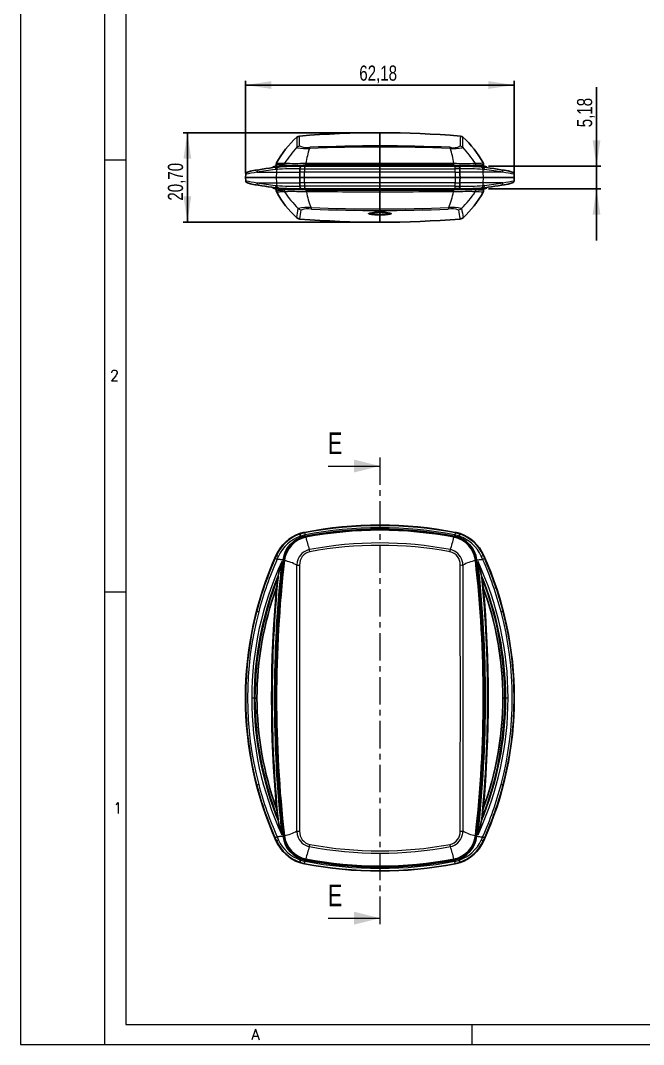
# Model space of a CAD drawing. Header units: millimetres. Extents: x 0 to 1188, y 0 to 841.
# Drawn here: x 0.4 to 144.5, y 0.4 to 237.3 of the extents above; entities that cross this region are included whole.
import ezdxf

# ---------------------------------------------------------------- set-up
doc = ezdxf.new("R2010")
doc.units = ezdxf.units.MM
doc.linetypes.add('SLD-Dicke-Dünne-Kette', pattern=[10.16, 6.35, -1.27, 1.27, -1.27])
doc.linetypes.add('SLD-Durchgehend', pattern=[0])
doc.styles.add('SLDTEXTSTYLE2', font='simplex_.ttf', dxfattribs={"width": 0.95})
doc.styles.add('SLDTEXTSTYLE3', font='ARIALN.TTF', dxfattribs={"width": 0.87})
doc.dimstyles.new('SLDDIMSTYLE2', dxfattribs={"dimtxt": 3.5, "dimasz": 6, "dimexe": 0, "dimexo": 0.0625, "dimgap": 0.875, "dimtad": 1, "dimrnd": 1e-09, "dimzin": 12, "dimdsep": 46, "dimtxsty": 'SLDTEXTSTYLE3', "dimsah": 1, "dimcen": 0.09, "dimadec": 0, "dimazin": 3, "dimtfac": 1, "dimtofl": 0, "dimtmove": 0, "dimatfit": 3, "dimfxl": 0, "dimfrac": 2, "dimtolj": 1, "dimtzin": 12, "dimarcsym": 0})
doc.dimstyles.new('SLDDIMSTYLE3', dxfattribs={"dimtxt": 3.5, "dimasz": 6, "dimexe": 0, "dimexo": 0.0625, "dimgap": 0.875, "dimtad": 1, "dimrnd": 1e-09, "dimzin": 12, "dimdsep": 46, "dimtxsty": 'SLDTEXTSTYLE3', "dimsah": 1, "dimcen": 0.09, "dimadec": 0, "dimazin": 3, "dimtfac": 1, "dimtmove": 0, "dimatfit": 0, "dimfxl": 0, "dimfrac": 2, "dimtolj": 1, "dimtzin": 12, "dimarcsym": 0})

# ---------------------------------------------------------------- blocks, each defined once
blk = doc.blocks.new('_D_53')
for p, q in [((82.54, 211.3), (38.01, 211.3)), ((39.01, 211.3), (39.01, 190.6)), ((82.54, 190.6), (38.01, 190.6))]:
    blk.add_line(p, q)
for points in [[(39.01, 211.3), (38.11, 205.3), (39.91, 205.3)], [(39.01, 190.6), (39.91, 196.6), (38.11, 196.6)]]:
    blk.add_solid(points)
at = {"insert": (34.5, 195.6), "char_height": 3.5, "attachment_point": 1, "rotation": 90, "style": 'SLDTEXTSTYLE3'}
blk.add_mtext('20,70', dxfattribs=at)
blk = doc.blocks.new('_D_54')
for p, q in [((52.45, 201.95), (52.45, 223.34)), ((114.64, 201.95), (114.64, 223.34)), ((52.45, 222.34), (114.64, 222.34))]:
    blk.add_line(p, q)
for points in [[(52.45, 222.34), (58.45, 221.44), (58.45, 223.24)], [(114.64, 222.34), (108.64, 223.24), (108.64, 221.44)]]:
    blk.add_solid(points)
at = {"insert": (78.78, 226.85), "char_height": 3.5, "attachment_point": 1, "style": 'SLDTEXTSTYLE3'}
blk.add_mtext('62,18', dxfattribs=at)
blk = doc.blocks.new('_D_55')
for p, q in [((133.66, 203.54), (133.66, 221.83)), ((108.69, 203.54), (134.66, 203.54)), ((133.66, 203.54), (133.66, 198.36)), ((108.69, 198.36), (134.66, 198.36)), ((133.66, 198.36), (133.66, 186.36))]:
    blk.add_line(p, q)
for points in [[(133.66, 203.54), (134.56, 209.54), (132.76, 209.54)], [(133.66, 198.36), (132.76, 192.36), (134.56, 192.36)]]:
    blk.add_solid(points)
at = {"insert": (129.15, 212.57), "char_height": 3.5, "attachment_point": 1, "rotation": 90, "style": 'SLDTEXTSTYLE3'}
blk.add_mtext('5,18', dxfattribs=at)

msp = doc.modelspace()

# ---------------------------------------------------------------- linework, layer by layer
at = {"color": 7, "linetype": 'SLD-Durchgehend', "lineweight": 0}
for p, q in [((0.399, 840.6), (0.399, 0.4)), ((19.799, 840.6), (19.799, 0.4)), ((24.799, 836), (24.799, 5)), ((24.799, 205), (19.799, 205)), ((61.307, 203.54), (61.322, 203.861)), ((66.422, 203.856), (66.406, 203.54)), ((100.684, 203.54), (100.668, 203.856)), ((105.767, 203.861), (105.783, 203.54)), ((55.072, 202.156), (59.627, 202.156)), ((59.109, 203.498), (60.851, 203.498)), ((59.669, 202.832), (59.345, 202.797)), ((59.627, 202.156), (59.57, 200.952)), ((59.627, 202.156), (65.029, 202.156)), ((59.774, 203.318), (60.099, 203.352)), ((66.119, 202.156), (65.029, 202.156)), ((65.049, 202.98), (66.13, 202.98)), ((66.221, 203.498), (65.209, 203.498)), ((66.107, 200.952), (66.119, 202.156)), ((100.971, 202.156), (66.119, 202.156)), ((66.13, 202.98), (100.96, 202.98)), ((100.868, 203.498), (66.221, 203.498)), ((100.868, 203.498), (101.88, 203.498)), ((102.041, 202.98), (100.96, 202.98)), ((100.971, 202.156), (100.983, 200.952)), ((100.971, 202.156), (102.06, 202.156)), ((107.462, 202.156), (102.06, 202.156)), ((106.239, 203.498), (107.98, 203.498)), ((107.316, 203.318), (106.991, 203.352)), ((107.421, 202.832), (107.745, 202.797)), ((107.52, 200.952), (107.462, 202.156)), ((112.018, 202.156), (107.462, 202.156)), ((55.072, 199.749), (59.627, 199.749)), ((59.345, 199.108), (59.669, 199.073)), ((59.57, 200.952), (59.627, 199.749)), ((59.627, 199.749), (65.029, 199.749)), ((66.119, 199.749), (65.029, 199.749)), ((66.119, 199.749), (66.107, 200.952)), ((100.971, 199.749), (66.119, 199.749)), ((100.983, 200.952), (100.971, 199.749)), ((100.971, 199.749), (102.06, 199.749)), ((107.462, 199.749), (102.06, 199.749)), ((107.745, 199.108), (107.421, 199.073)), ((107.462, 199.749), (107.52, 200.952)), ((112.018, 199.749), (107.462, 199.749)), ((60.862, 198.407), (59.109, 198.407)), ((60.099, 198.553), (59.774, 198.587)), ((61.321, 198.072), (61.307, 198.365)), ((61.316, 198.071), (61.321, 198.072)), ((66.13, 198.925), (65.049, 198.925)), ((65.209, 198.407), (66.221, 198.407)), ((100.96, 198.925), (66.13, 198.925)), ((66.221, 198.407), (100.868, 198.407)), ((66.406, 198.365), (66.422, 198.05)), ((66.422, 198.05), (66.505, 198.049)), ((100.584, 198.049), (100.668, 198.05)), ((100.668, 198.05), (100.684, 198.365)), ((101.88, 198.407), (100.868, 198.407)), ((100.96, 198.925), (102.041, 198.925)), ((105.783, 198.365), (105.769, 198.072)), ((105.769, 198.072), (105.774, 198.071)), ((107.98, 198.407), (106.227, 198.407)), ((106.991, 198.553), (107.316, 198.587)), ((64.297, 191.652), (64.297, 191.652)), ((102.793, 191.652), (102.793, 191.652)), ((71.545, 134.21), (83.545, 134.21)), ((66.107, 118.873), (66.119, 118.811)), ((100.971, 118.811), (100.983, 118.873)), ((59.669, 113.583), (59.345, 112.862)), ((59.627, 113.601), (59.57, 113.627)), ((59.774, 112.642), (60.099, 113.367)), ((107.316, 112.642), (106.991, 113.367)), ((107.421, 113.583), (107.745, 112.862)), ((107.52, 113.627), (107.462, 113.601)), ((24.799, 105), (19.799, 105)), ((54.428, 80.53), (54.634, 80.53)), ((112.662, 80.53), (112.455, 80.53)), ((59.669, 47.478), (59.345, 48.199)), ((59.627, 47.459), (59.57, 47.433)), ((59.774, 48.419), (60.099, 47.694)), ((107.316, 48.419), (106.991, 47.694)), ((107.421, 47.478), (107.745, 48.199)), ((107.52, 47.433), (107.462, 47.459)), ((66.107, 42.188), (66.119, 42.25)), ((100.971, 42.25), (100.983, 42.188)), ((71.545, 29.63), (83.545, 29.63)), ((24.799, 5), (1183.799, 5)), ((104.799, 5), (104.799, 0.4)), ((0.399, 0.4), (1188.499, 0.4))]:
    msp.add_line(p, q, dxfattribs=at)
msp.add_line((83.545, 211.302), (83.545, 190.602))
at = {"color": 7, "linetype": 'SLD-Durchgehend', "lineweight": 30}
for p, q in [((59.561, 203.993), (59.538, 203.54)), ((107.552, 203.54), (107.528, 203.993)), ((52.493, 201.693), (52.454, 200.952)), ((53.891, 202.467), (53.888, 202.466)), ((53.888, 202.466), (53.889, 202.467)), ((59.395, 203.54), (61.176, 203.54)), ((60.851, 203.498), (60.448, 203.452)), ((66.275, 203.54), (61.176, 203.54)), ((100.815, 203.54), (66.275, 203.54)), ((105.913, 203.54), (100.815, 203.54)), ((105.913, 203.54), (107.695, 203.54)), ((106.584, 203.458), (106.239, 203.498)), ((113.202, 202.466), (113.194, 202.468)), ((114.635, 200.952), (114.596, 201.693)), ((52.454, 200.952), (52.493, 200.211)), ((52.454, 200.952), (59.57, 200.952)), ((53.889, 199.438), (53.897, 199.437)), ((65.008, 200.952), (59.57, 200.952)), ((65.008, 200.952), (66.107, 200.952)), ((66.107, 200.952), (100.983, 200.952)), ((102.081, 200.952), (100.983, 200.952)), ((102.081, 200.952), (107.52, 200.952)), ((114.635, 200.952), (107.52, 200.952)), ((113.198, 199.438), (113.201, 199.438)), ((114.596, 200.211), (114.635, 200.952)), ((59.395, 198.365), (61.176, 198.365)), ((59.538, 198.365), (59.56, 197.937)), ((60.043, 198.502), (60.862, 198.407)), ((66.275, 198.365), (61.176, 198.365)), ((100.815, 198.365), (66.275, 198.365)), ((105.913, 198.365), (100.815, 198.365)), ((105.913, 198.365), (107.695, 198.365)), ((106.227, 198.407), (107.047, 198.502)), ((107.529, 197.937), (107.552, 198.365)), ((64.296, 191.652), (64.296, 191.652)), ((102.108, 191.353), (102.12, 191.354)), ((102.793, 191.652), (102.793, 191.652)), ((55.105, 80.53), (55.112, 80.53)), ((111.984, 80.53), (111.978, 80.53))]:
    msp.add_line(p, q, dxfattribs=at)
at = {"color": 7, "linetype": 'SLD-Dicke-Dünne-Kette', "lineweight": 0}
msp.add_line((83.545, 136.21), (83.545, 27.63), dxfattribs=at)
at = {"color": 7, "linetype": 'SLD-Durchgehend', "lineweight": 0, "flags": 128}
for points in [[(64.326, 207.935), (64.62, 208.147), (64.971, 208.24)], [(67.242, 207.669), (67.279, 207.842), (67.327, 207.936)], [(99.848, 207.668), (99.811, 207.841), (99.764, 207.936)], [(102.118, 208.24), (102.469, 208.147), (102.763, 207.935)], [(61.322, 203.861), (61.095, 203.871), (60.884, 203.882), (60.688, 203.893), (60.508, 203.904), (60.344, 203.916), (60.195, 203.927), (60.062, 203.938), (59.944, 203.949), (59.843, 203.959), (59.757, 203.968), (59.687, 203.976), (59.632, 203.983), (59.593, 203.988), (59.57, 203.992), (59.561, 203.993), (59.562, 203.993)], [(59.652, 204.313), (59.652, 204.313), (59.66, 204.312), (59.685, 204.31), (59.725, 204.308), (59.782, 204.304), (59.854, 204.3), (59.943, 204.296), (60.047, 204.291), (60.168, 204.286), (60.304, 204.281), (60.457, 204.276), (60.625, 204.271), (60.81, 204.266), (61.01, 204.262), (61.226, 204.258), (61.457, 204.254)], [(61.322, 203.861), (61.362, 204.067), (61.457, 204.254)], [(66.406, 203.857), (66.414, 204.065), (66.432, 204.254)], [(100.668, 203.857), (99.553, 203.863), (98.436, 203.869), (97.317, 203.875), (96.195, 203.88), (95.072, 203.885), (93.947, 203.889), (92.821, 203.893), (91.693, 203.897), (90.564, 203.901), (89.433, 203.904), (88.285, 203.906), (87.135, 203.908), (85.985, 203.91), (84.835, 203.911), (83.685, 203.911), (82.533, 203.911), (81.382, 203.91), (80.231, 203.909), (79.08, 203.907), (77.931, 203.905), (76.782, 203.902), (75.634, 203.899), (74.488, 203.895), (73.343, 203.89), (72.199, 203.886), (71.039, 203.881), (69.882, 203.875), (68.726, 203.869), (67.572, 203.863), (66.422, 203.857)], [(66.446, 204.254), (67.576, 204.256), (68.709, 204.259), (69.845, 204.261), (70.983, 204.263), (72.122, 204.265), (73.264, 204.267), (74.407, 204.269), (75.552, 204.27), (76.698, 204.272), (77.845, 204.273), (79.012, 204.274), (80.179, 204.275), (81.347, 204.275), (82.516, 204.276), (83.684, 204.276), (84.816, 204.276), (85.947, 204.275), (87.078, 204.274), (88.209, 204.274), (89.338, 204.273), (90.467, 204.271), (91.595, 204.27), (92.721, 204.268), (93.846, 204.267), (94.969, 204.265), (96.109, 204.263), (97.246, 204.261), (98.381, 204.259), (99.514, 204.256), (100.644, 204.254)], [(100.668, 203.857), (100.661, 204.065), (100.644, 204.254)], [(105.767, 203.861), (105.727, 204.067), (105.632, 204.254)], [(100.868, 203.498), (100.868, 203.498), (100.868, 203.498), (100.868, 203.498), (100.868, 203.498), (100.868, 203.498), (100.868, 203.498), (100.868, 203.498), (100.868, 203.498)], [(59.562, 197.937), (59.561, 197.937), (59.573, 197.939), (59.603, 197.943), (59.65, 197.95), (59.714, 197.958), (59.795, 197.967), (59.894, 197.977), (60.011, 197.989), (60.145, 198), (60.296, 198.013), (60.465, 198.025), (60.651, 198.037), (60.855, 198.049), (61.077, 198.06), (61.316, 198.071)], [(61.47, 197.621), (61.227, 197.618), (61, 197.614), (60.792, 197.61), (60.601, 197.605), (60.427, 197.601), (60.271, 197.596), (60.132, 197.591), (60.012, 197.586), (59.909, 197.582), (59.824, 197.578), (59.758, 197.574), (59.709, 197.572), (59.678, 197.57), (59.665, 197.569), (59.666, 197.569)], [(61.316, 198.071), (61.361, 197.835), (61.47, 197.621)], [(61.476, 197.621), (61.47, 197.621), (61.47, 197.621)], [(66.53, 197.613), (66.53, 197.613), (66.436, 197.614)], [(66.505, 198.049), (67.679, 198.042), (68.856, 198.035), (70.035, 198.028), (71.217, 198.022), (72.401, 198.017), (73.586, 198.011), (74.773, 198.007), (75.962, 198.002), (77.152, 197.999), (78.343, 197.996), (79.555, 197.993), (80.768, 197.991), (81.981, 197.99), (83.195, 197.99), (84.409, 197.99), (85.758, 197.991), (87.108, 197.993), (88.456, 197.996), (89.803, 197.999), (91.149, 198.003), (92.494, 198.008), (93.836, 198.013), (95.176, 198.019), (96.533, 198.026), (97.886, 198.033), (99.237, 198.041), (100.584, 198.049)], [(66.505, 198.049), (66.512, 197.821), (66.53, 197.613)], [(100.559, 197.613), (99.234, 197.611), (97.904, 197.608), (96.572, 197.605), (95.236, 197.603), (93.899, 197.601), (92.558, 197.599), (91.216, 197.597), (89.872, 197.595), (88.78, 197.594), (87.688, 197.593), (86.595, 197.592), (85.501, 197.592), (84.408, 197.591), (83.216, 197.591), (82.025, 197.592), (80.833, 197.592), (79.642, 197.593), (78.452, 197.594), (77.263, 197.595), (76.075, 197.596), (74.888, 197.598), (73.702, 197.6), (72.519, 197.602), (71.316, 197.604), (70.116, 197.606), (68.918, 197.608), (67.722, 197.611), (66.53, 197.613)], [(100.584, 198.049), (100.577, 197.821), (100.559, 197.613)], [(100.654, 197.614), (100.559, 197.613), (100.559, 197.613)], [(105.62, 197.621), (105.62, 197.621), (105.613, 197.621)], [(105.62, 197.621), (105.728, 197.835), (105.774, 198.071)], [(65.35, 193.425), (64.964, 193.525), (64.635, 193.75)], [(67.633, 194), (67.677, 193.773), (67.735, 193.655)], [(83.545, 192.931), (83.764, 192.93), (83.981, 192.926), (84.196, 192.92), (84.406, 192.912), (84.609, 192.901), (84.806, 192.888), (84.994, 192.873), (85.171, 192.856), (85.337, 192.838), (85.491, 192.817), (85.632, 192.795), (85.757, 192.771), (85.867, 192.746), (85.962, 192.719), (86.039, 192.692), (86.099, 192.664), (86.14, 192.635), (86.163, 192.606), (86.167, 192.577), (86.153, 192.548), (86.119, 192.519), (86.067, 192.49), (85.997, 192.462), (85.909, 192.435), (85.804, 192.41), (85.682, 192.385), (85.544, 192.362), (85.393, 192.34), (85.229, 192.32), (85.052, 192.303), (84.864, 192.287), (84.667, 192.273), (84.464, 192.262), (84.254, 192.253), (84.038, 192.246), (83.82, 192.242), (83.639, 192.24), (83.457, 192.24), (83.276, 192.242), (83.058, 192.246), (82.844, 192.253), (82.634, 192.261), (82.432, 192.273), (82.237, 192.286), (82.052, 192.301), (81.876, 192.319), (81.713, 192.338), (81.563, 192.359), (81.426, 192.382), (81.303, 192.406), (81.197, 192.431), (81.107, 192.458), (81.034, 192.485), (80.979, 192.513), (80.942, 192.542), (80.924, 192.571), (80.924, 192.601), (80.943, 192.63), (80.981, 192.659), (81.038, 192.687), (81.113, 192.715), (81.206, 192.742), (81.315, 192.767), (81.44, 192.791), (81.581, 192.814), (81.736, 192.836), (81.904, 192.855), (82.083, 192.872), (82.273, 192.887), (82.472, 192.901), (82.678, 192.911), (82.889, 192.92), (83.105, 192.926), (83.324, 192.93), (83.545, 192.931)], [(99.456, 194), (99.413, 193.774), (99.355, 193.655)], [(102.454, 193.75), (102.126, 193.525), (101.739, 193.425)], [(102.108, 191.353), (102.108, 191.353), (102.108, 191.356), (102.107, 191.366), (102.103, 191.383), (102.099, 191.407)], [(66.119, 118.811), (66.12, 118.806), (66.121, 118.8), (66.122, 118.793), (66.123, 118.786), (66.125, 118.779), (66.126, 118.771), (66.128, 118.763), (66.13, 118.754)], [(66.13, 118.754), (66.131, 118.747), (66.133, 118.735), (66.137, 118.717), (66.141, 118.695), (66.146, 118.669), (66.152, 118.638), (66.158, 118.603), (66.166, 118.564), (66.174, 118.522), (66.183, 118.477), (66.192, 118.429), (66.201, 118.38), (66.211, 118.328), (66.221, 118.275)], [(100.96, 118.754), (100.959, 118.747), (100.956, 118.735), (100.953, 118.717), (100.949, 118.695), (100.944, 118.669), (100.938, 118.638), (100.931, 118.603), (100.924, 118.564), (100.916, 118.522), (100.907, 118.477), (100.898, 118.429), (100.888, 118.38), (100.879, 118.328), (100.868, 118.275)], [(100.971, 118.811), (100.97, 118.806), (100.969, 118.8), (100.967, 118.793), (100.966, 118.786), (100.965, 118.779), (100.963, 118.771), (100.962, 118.763), (100.96, 118.754)], [(66.275, 117.995), (66.268, 118.03), (66.261, 118.065), (66.255, 118.1), (66.248, 118.135), (66.241, 118.17), (66.234, 118.205), (66.228, 118.24), (66.221, 118.275)], [(66.298, 117.967), (66.345, 117.927), (66.422, 117.861)], [(66.432, 117.721), (66.414, 117.817), (66.406, 117.858)], [(100.644, 117.724), (100.661, 117.82), (100.668, 117.861)], [(100.668, 117.861), (100.744, 117.927), (100.791, 117.967)], [(100.815, 117.995), (100.822, 118.03), (100.828, 118.065), (100.835, 118.1), (100.842, 118.134), (100.848, 118.169), (100.855, 118.204), (100.862, 118.239), (100.868, 118.274)], [(100.868, 118.274), (100.868, 118.274), (100.868, 118.274), (100.868, 118.274), (100.868, 118.275), (100.868, 118.275), (100.868, 118.275), (100.868, 118.275), (100.868, 118.275)], [(67.327, 114.375), (67.279, 114.653), (67.242, 114.892)], [(99.762, 114.378), (99.81, 114.656), (99.847, 114.895)], [(59.627, 113.601), (59.631, 113.6), (59.636, 113.598), (59.641, 113.595), (59.646, 113.593), (59.651, 113.591), (59.657, 113.588), (59.662, 113.586), (59.669, 113.583)], [(60.892, 112.517), (60.752, 112.533), (60.612, 112.548), (60.473, 112.564), (60.333, 112.58), (60.193, 112.595), (60.053, 112.611), (59.913, 112.627), (59.774, 112.642)], [(61.176, 112.485), (61.141, 112.489), (61.105, 112.493), (61.07, 112.497), (61.034, 112.501), (60.999, 112.505), (60.963, 112.509), (60.928, 112.513), (60.892, 112.517)], [(61.322, 112.354), (61.25, 112.423), (61.205, 112.465)], [(61.457, 112.341), (61.362, 112.351), (61.322, 112.354)], [(105.632, 112.341), (105.727, 112.351), (105.767, 112.354)], [(105.884, 112.465), (105.84, 112.423), (105.767, 112.354)], [(105.913, 112.485), (106.089, 112.505), (106.265, 112.525), (106.44, 112.544), (106.615, 112.564), (106.791, 112.583), (106.966, 112.603), (107.141, 112.623), (107.316, 112.642)], [(107.462, 113.601), (107.458, 113.6), (107.454, 113.598), (107.449, 113.595), (107.444, 113.593), (107.439, 113.591), (107.433, 113.588), (107.427, 113.586), (107.421, 113.583)], [(64.326, 111.267), (64.62, 111.299), (64.971, 111.313)], [(64.326, 49.788), (64.327, 51.57), (64.327, 53.354), (64.327, 55.139), (64.328, 56.927), (64.329, 58.716), (64.329, 60.508), (64.33, 62.3), (64.331, 64.095), (64.332, 65.899), (64.333, 67.704), (64.333, 69.51), (64.334, 71.317), (64.335, 73.307), (64.336, 75.298), (64.336, 77.29), (64.336, 79.282), (64.336, 81.275), (64.336, 83.272), (64.336, 85.268), (64.335, 87.265), (64.334, 89.261), (64.334, 91.255), (64.333, 93.263), (64.332, 95.269), (64.331, 97.273), (64.33, 99.276), (64.329, 101.277), (64.328, 103.281), (64.328, 105.283), (64.327, 107.282), (64.327, 109.279), (64.326, 111.273)], [(64.971, 111.313), (64.97, 109.321), (64.968, 107.326), (64.965, 105.329), (64.962, 103.329), (64.958, 101.327), (64.954, 99.319), (64.95, 97.308), (64.946, 95.296), (64.943, 93.283), (64.94, 91.269), (64.937, 89.276), (64.934, 87.283), (64.932, 85.289), (64.931, 83.294), (64.93, 81.3), (64.93, 79.3), (64.931, 77.301), (64.932, 75.302), (64.935, 73.303), (64.937, 71.306), (64.94, 69.505), (64.943, 67.704), (64.946, 65.905), (64.95, 64.107), (64.953, 62.31), (64.956, 60.514), (64.96, 58.72), (64.963, 56.927), (64.966, 55.128), (64.968, 53.331), (64.97, 51.535), (64.971, 49.742)], [(102.118, 49.745), (102.119, 51.529), (102.121, 53.315), (102.124, 55.103), (102.126, 56.893), (102.13, 58.685), (102.133, 60.479), (102.136, 62.274), (102.14, 64.07), (102.143, 65.877), (102.147, 67.684), (102.15, 69.493), (102.152, 71.303), (102.155, 73.296), (102.157, 75.29), (102.159, 77.285), (102.16, 79.28), (102.16, 81.275), (102.159, 83.274), (102.158, 85.274), (102.156, 87.273), (102.153, 89.271), (102.15, 91.268), (102.147, 93.279), (102.143, 95.289), (102.139, 97.297), (102.135, 99.303), (102.132, 101.308), (102.128, 103.315), (102.125, 105.321), (102.122, 107.324), (102.119, 109.324), (102.118, 111.322)], [(102.118, 111.322), (102.469, 111.305), (102.763, 111.27)], [(102.763, 111.276), (102.763, 109.286), (102.763, 107.294), (102.762, 105.299), (102.761, 103.301), (102.761, 101.302), (102.76, 99.296), (102.759, 97.288), (102.758, 95.279), (102.757, 93.268), (102.756, 91.255), (102.755, 89.265), (102.754, 87.274), (102.754, 85.283), (102.753, 83.29), (102.753, 81.298), (102.753, 79.301), (102.754, 77.303), (102.754, 75.306), (102.755, 73.309), (102.755, 71.314), (102.756, 69.515), (102.757, 67.718), (102.758, 65.921), (102.759, 64.126), (102.759, 62.332), (102.76, 60.539), (102.761, 58.748), (102.762, 56.959), (102.762, 55.162), (102.763, 53.368), (102.763, 51.575), (102.763, 49.785)], [(54.428, 80.53), (54.312, 80.53), (54.177, 80.53), (54.033, 80.53), (53.888, 80.53)], [(113.202, 80.53), (113.057, 80.53), (112.913, 80.531), (112.778, 80.531), (112.662, 80.531)], [(64.326, 49.788), (64.62, 49.756), (64.971, 49.742)], [(102.118, 49.742), (102.469, 49.756), (102.763, 49.788)], [(59.627, 47.459), (59.631, 47.461), (59.636, 47.463), (59.641, 47.465), (59.646, 47.468), (59.651, 47.47), (59.657, 47.473), (59.662, 47.475), (59.669, 47.478)], [(60.892, 48.544), (60.752, 48.528), (60.612, 48.512), (60.473, 48.497), (60.333, 48.481), (60.193, 48.465), (60.053, 48.45), (59.913, 48.434), (59.774, 48.419)], [(61.176, 48.575), (61.141, 48.571), (61.105, 48.568), (61.07, 48.564), (61.034, 48.56), (60.999, 48.556), (60.963, 48.552), (60.928, 48.548), (60.892, 48.544)], [(61.205, 48.596), (61.25, 48.638), (61.322, 48.706)], [(61.322, 48.707), (61.362, 48.71), (61.457, 48.72)], [(105.767, 48.706), (105.727, 48.71), (105.632, 48.72)], [(105.767, 48.706), (105.84, 48.638), (105.884, 48.596)], [(105.913, 48.575), (106.089, 48.556), (106.265, 48.536), (106.44, 48.517), (106.615, 48.497), (106.791, 48.477), (106.966, 48.458), (107.141, 48.438), (107.316, 48.419)], [(107.462, 47.459), (107.458, 47.461), (107.454, 47.463), (107.449, 47.465), (107.444, 47.468), (107.439, 47.47), (107.433, 47.473), (107.427, 47.475), (107.421, 47.478)], [(67.242, 46.169), (67.279, 46.408), (67.327, 46.685)], [(99.848, 46.166), (99.811, 46.405), (99.764, 46.683)], [(66.13, 42.307), (66.131, 42.314), (66.133, 42.326), (66.137, 42.344), (66.141, 42.366), (66.146, 42.392), (66.152, 42.423), (66.158, 42.458), (66.166, 42.497), (66.174, 42.539), (66.183, 42.584), (66.192, 42.631), (66.201, 42.681), (66.211, 42.733), (66.221, 42.786)], [(66.275, 43.066), (66.268, 43.031), (66.261, 42.996), (66.255, 42.961), (66.248, 42.926), (66.241, 42.891), (66.234, 42.856), (66.228, 42.821), (66.221, 42.786)], [(66.422, 43.2), (66.345, 43.134), (66.298, 43.093)], [(66.406, 43.203), (66.414, 43.244), (66.432, 43.34)], [(100.668, 43.2), (100.661, 43.241), (100.644, 43.337)], [(100.791, 43.093), (100.744, 43.134), (100.668, 43.2)], [(100.815, 43.066), (100.822, 43.031), (100.828, 42.996), (100.835, 42.961), (100.842, 42.926), (100.848, 42.892), (100.855, 42.857), (100.862, 42.822), (100.868, 42.787)], [(100.868, 42.787), (100.868, 42.787), (100.868, 42.787), (100.868, 42.786), (100.868, 42.786), (100.868, 42.786), (100.868, 42.786), (100.868, 42.786), (100.868, 42.786)], [(100.96, 42.307), (100.959, 42.314), (100.956, 42.326), (100.953, 42.344), (100.949, 42.366), (100.944, 42.392), (100.938, 42.423), (100.931, 42.458), (100.924, 42.497), (100.916, 42.539), (100.907, 42.584), (100.898, 42.631), (100.888, 42.681), (100.879, 42.733), (100.868, 42.786)], [(66.119, 42.25), (66.12, 42.255), (66.121, 42.261), (66.122, 42.268), (66.123, 42.275), (66.125, 42.282), (66.126, 42.29), (66.128, 42.298), (66.13, 42.307)], [(100.971, 42.25), (100.97, 42.255), (100.969, 42.261), (100.967, 42.268), (100.966, 42.275), (100.965, 42.282), (100.963, 42.29), (100.962, 42.298), (100.96, 42.307)]]:
    msp.add_lwpolyline(points, dxfattribs=at)
at = {"color": 7, "linetype": 'SLD-Durchgehend', "lineweight": 30, "flags": 128}
for points in [[(65.008, 200.952), (65.02, 201.615), (65.029, 202.156)], [(65.029, 202.156), (65.038, 202.568), (65.049, 202.98)], [(102.06, 202.156), (102.052, 202.568), (102.041, 202.98)], [(102.081, 200.952), (102.07, 201.615), (102.06, 202.156)], [(65.029, 199.749), (65.02, 200.29), (65.008, 200.952)], [(65.049, 198.925), (65.038, 199.336), (65.029, 199.749)], [(102.041, 198.925), (102.052, 199.336), (102.06, 199.749)], [(102.06, 199.749), (102.07, 200.29), (102.081, 200.952)], [(65.008, 118.572), (65.02, 118.539), (65.029, 118.512)], [(65.049, 118.457), (65.038, 118.488), (65.029, 118.512)], [(102.041, 118.457), (102.052, 118.488), (102.06, 118.512)], [(102.081, 118.572), (102.07, 118.539), (102.06, 118.512)], [(59.633, 106.058), (59.686, 106.297), (59.709, 106.402)], [(107.457, 106.058), (107.404, 106.297), (107.38, 106.402)], [(59.633, 55.003), (59.686, 54.763), (59.709, 54.659)], [(107.457, 55.003), (107.404, 54.763), (107.38, 54.659)], [(65.008, 42.489), (65.02, 42.522), (65.029, 42.549)], [(65.029, 42.549), (65.038, 42.573), (65.049, 42.603)], [(102.06, 42.549), (102.052, 42.573), (102.041, 42.603)], [(102.081, 42.489), (102.07, 42.522), (102.06, 42.549)]]:
    msp.add_lwpolyline(points, dxfattribs=at)
at = {"color": 7, "linetype": 'SLD-Durchgehend', "lineweight": 30}
for centre, radius, start, end in [((83.545, -18.698), 230, 85.35769, 94.64231), ((79.798, 193.347), 22.937, 132.38752, 151.43952), ((65.011, 209.551), 1, 94.64934, 132.49665), ((102.079, 209.551), 1, 47.49958, 85.34876), ((87.292, 193.346), 22.937, 28.56158, 47.61355), ((60.31, 203.954), 0.75, 151.40757, 177.00085), ((106.779, 203.954), 0.75, 2.99839, 28.59288), ((53.067, 201.663), 0.575, 104.82358, 176.99841), ((67.631, 146.633), 57.5, 103.82805, 104.8234), ((72.522, 100.655), 103.504, 96.69828, 100.35143), ((59.195, 202.929), 0.575, 98.52279, 147.98161), ((67.631, 146.633), 57.5, 98.23532, 98.52279), ((65.654, 203.076), 0.613, 136.52897, 188.99793), ((101.435, 203.076), 0.613, 351.00115, 43.4713), ((94.555, 100.57), 103.589, 79.65487, 83.33405), ((99.459, 146.633), 57.5, 81.47721, 81.76468), ((107.895, 202.929), 0.575, 31.99104, 81.47721), ((99.459, 146.633), 57.5, 75.1766, 76.17195), ((114.022, 201.663), 0.575, 2.99953, 75.17904), ((53.067, 200.241), 0.575, 182.99953, 255.17904), ((67.631, 255.272), 57.5, 255.1766, 256.17262), ((72.436, 300.701), 102.948, 259.64527, 263.08738), ((94.669, 300.601), 102.847, 276.9108, 280.35995), ((99.459, 255.272), 57.5, 283.82738, 284.8234), ((114.022, 200.241), 0.575, 284.82359, 356.99841), ((59.195, 198.976), 0.575, 211.99096, 261.47721), ((67.631, 255.272), 57.5, 261.47721, 261.76468), ((60.41, 197.978), 0.851, 182.75515, 208.81473), ((79.799, 208.559), 22.938, 208.62933, 227.48173), ((65.72, 198.849), 0.675, 173.5621, 220.91099), ((101.37, 198.849), 0.675, 319.0889, 6.43865), ((87.29, 208.559), 22.938, 312.51944, 331.37157), ((106.699, 197.974), 0.831, 330.82214, 357.50965), ((99.459, 255.272), 57.5, 278.23532, 278.52279), ((107.895, 198.976), 0.575, 278.52279, 327.98384), ((83.545, 181.869), 11.094, 77.48438, 102.51462), ((65.071, 192.493), 1.143, 227.35058, 265.50845), ((83.545, 420.602), 230, 265.37057, 274.62943), ((102.02, 192.489), 1.139, 275.05197, 312.73592), ((67.986, 109.833), 9.232, 108.81402, 155.73351), ((67.462, 111.782), 7.219, 100.81969, 109.86861), ((149.367, 147.634), 89.224, 199.08722, 199.40032), ((83.545, 27.63), 92.894, 79.18031, 100.81969), ((83.545, 27.63), 92, 79.18031, 100.81969), ((83.545, 27.63), 91.969, 79.19153, 100.80847), ((99.628, 111.782), 7.219, 70.13139, 79.18031), ((17.935, 147.56), 88.999, 340.59949, 340.91338), ((99.104, 109.833), 9.232, 24.26649, 71.18598), ((67.462, 111.782), 6.325, 100.81969, 173.61852), ((67.481, 111.765), 6.315, 100.79722, 173.63322), ((99.608, 111.765), 6.315, 6.36684, 79.20275), ((99.628, 111.782), 6.325, 6.38148, 79.18031), ((132.986, 80.53), 80.532, 155.73351, 204.26649), ((346.895, 80.53), 287.5, 173.61852, 186.38148), ((346.895, 80.53), 287.469, 173.62194, 186.37806), ((117.576, 96.333), 58.887, 164.4256, 167.44675), ((-179.805, 80.53), 287.469, 353.62194, 6.37806), ((-179.805, 80.53), 287.5, 353.61852, 6.38148), ((48.1, 95.978), 60.344, 12.58977, 15.53794), ((34.104, 80.53), 80.532, 335.73351, 24.26649), ((67.992, 107.4), 8.083, 167.63329, 172.59062), ((99.11, 107.403), 8.07, 7.37796, 12.36946), ((56.107, 107.103), 3.67, 348.98084, 353.16611), ((-193.928, 139.79), 255.832, 352.56079, 352.96181), ((417.413, 146.952), 312.68, 187.07516, 187.40259), ((111.367, 107.163), 4.059, 187.03435, 190.81871), ((129.834, 80.461), 74.722, 159.96707, 179.94683), ((346.895, 80.53), 288.394, 174.92178, 185.07822), ((-179.805, 80.53), 288.394, 354.92178, 5.07822), ((37.256, 80.461), 74.722, 0.05318, 20.03291), ((54.574, 87.214), 6.694, 270.51751, 274.5511), ((129.834, 80.6), 74.722, 180.05317, 200.03293), ((37.256, 80.6), 74.722, 339.96709, 359.94682), ((112.219, 52.795), 27.737, 89.5132, 90.48613), ((55.723, 53.897), 4.058, 7.03431, 10.81887), ((110.982, 53.958), 3.67, 168.98048, 173.16634), ((-251.445, 13.965), 313.811, 7.07522, 7.40216), ((67.994, 53.661), 8.085, 187.40992, 192.36611), ((99.112, 53.658), 8.069, 347.63003, 352.6226), ((360.047, 21.395), 254.853, 172.56027, 172.962), ((118.991, 65.083), 60.346, 192.58979, 195.53789), ((49.513, 64.729), 58.888, 344.42558, 347.44667), ((67.986, 51.227), 9.232, 204.26649, 251.18598), ((67.462, 49.278), 6.325, 186.38148, 259.18031), ((67.481, 49.296), 6.315, 186.36681, 259.2028), ((99.608, 49.296), 6.315, 280.7972, 353.63317), ((99.628, 49.278), 6.325, 280.81969, 353.61852), ((99.104, 51.227), 9.232, 288.81402, 335.73351), ((162.526, 8.833), 103.161, 160.62083, 160.89163), ((83.545, 133.43), 92, 259.18031, 280.81969), ((83.545, 133.43), 91.969, 259.19153, 280.80847), ((4.701, 8.881), 103.016, 19.10797, 19.37915), ((67.462, 49.278), 7.219, 250.13139, 259.18031), ((83.545, 133.43), 92.894, 259.18031, 280.81969), ((99.628, 49.278), 7.219, 280.81969, 289.86861)]:
    msp.add_arc(centre, radius, start, end, dxfattribs=at)
at = {"color": 7, "linetype": 'SLD-Durchgehend', "lineweight": 0}
for centre, radius, start, end in [((281.481, 208.195), 217.155, 179.44808, 180.06872), ((-0.745, 208.21), 65.716, 0.02663, 2.03696), ((167.156, 208.222), 65.038, 177.95252, 179.98344), ((-117.881, 208.181), 220.645, 359.93609, 0.54702), ((97.564, 179.077), 44.018, 139.03554, 145.11241), ((64.601, 208.218), 0.394, 225.76447, 255.59661), ((66.561, 219.005), 11.357, 259.56239, 273.44092), ((66.587, 211.48), 3.62, 243.5018, 281.798), ((85.718, 201.481), 19.485, 161.48386, 171.81897), ((83.533, -222.61), 430.588, 87.82861, 92.16858), ((83.539, -192.037), 400.302, 87.67717, 92.32115), ((100.537, 211.209), 3.364, 256.70738, 298.04168), ((100.523, 219.088), 11.44, 266.60786, 280.39201), ((81.413, 201.484), 19.443, 8.19222, 18.54787), ((102.481, 208.229), 0.407, 284.8891, 313.7671), ((69.75, 179.248), 43.735, 34.87205, 40.98777), ((63.957, 311.174), 107.345, 268.59354, 271.30749), ((63.943, 312), 107.775, 268.67846, 271.32329), ((103.146, 292.599), 88.38, 268.38598, 271.6117), ((103.146, 297.038), 93.214, 268.48536, 271.61118), ((105.492, 236.302), 32.049, 270.2512, 273.4808), ((105.297, 221.984), 18.128, 271.48691, 277.06906), ((72.765, 96.131), 107.491, 99.4742, 100.87077), ((73.2, 97.635), 106.532, 99.56399, 100.97412), ((72.571, 100.405), 103.758, 96.70961, 100.37202), ((72.709, 99.125), 104.53, 97.34561, 99.71406), ((55.634, 202.14), 0.562, 103.78206, 178.40272), ((73.13, 98.097), 106.065, 97.23402, 99.56784), ((59.887, 202.787), 0.543, 102.08207, 178.9627), ((84.803, 200.953), 25.205, 175.72534, 177.26449), ((60.215, 202.818), 0.546, 102.25826, 178.57143), ((64.603, 121.314), 81.667, 89.68706, 93.46362), ((69.365, 147.315), 56.818, 98.57517, 99.71792), ((64.777, 128.993), 74.506, 89.66722, 93.59962), ((69.36, 147.342), 56.791, 98.28589, 98.57518), ((187.758, 200.96), 121.645, 179.04853, 179.43657), ((67.144, 203.068), 1.019, 155.0175, 184.94168), ((68.734, 200.35), 4.028, 127.63472, 128.60347), ((98.341, 200.331), 4.052, 51.4042, 52.36235), ((99.945, 203.068), 1.019, 355.05743, 24.98339), ((-20.615, 200.96), 121.591, 0.56348, 0.95168), ((102.313, 128.993), 74.506, 86.40038, 90.33278), ((102.487, 121.314), 81.667, 86.53638, 90.31294), ((97.725, 147.314), 56.819, 80.28209, 81.714), ((94.529, 100.467), 103.695, 79.63026, 83.324), ((106.875, 202.818), 0.546, 1.42879, 77.74176), ((107.202, 202.787), 0.543, 1.03745, 77.91779), ((93.96, 98.096), 106.066, 80.43217, 82.76597), ((82.299, 200.954), 25.192, 2.73496, 4.27489), ((94.38, 99.124), 104.53, 80.28594, 82.65439), ((111.456, 202.14), 0.562, 1.59742, 76.2178), ((93.891, 97.647), 106.52, 79.0258, 80.43608), ((94.324, 96.131), 107.491, 79.12923, 80.5258), ((72.751, 305.692), 107.408, 259.1287, 260.52634), ((73.214, 304.343), 106.607, 259.02638, 260.43551), ((72.575, 301.534), 103.792, 259.63293, 263.06511), ((72.71, 302.783), 104.533, 260.28597, 262.65436), ((55.634, 199.764), 0.562, 181.59729, 256.21793), ((73.129, 303.805), 106.063, 260.43214, 262.76601), ((59.887, 199.118), 0.543, 181.0373, 257.91796), ((84.803, 200.952), 25.205, 182.7355, 184.27466), ((64.615, 281.029), 82.105, 266.54646, 270.30287), ((60.215, 199.086), 0.546, 181.42855, 257.74175), ((187.758, 200.945), 121.645, 180.56343, 180.95147), ((-20.615, 200.944), 121.591, 359.04832, 359.43652), ((102.475, 281.029), 82.105, 269.69713, 273.45354), ((106.875, 199.086), 0.546, 282.25823, 358.57122), ((94.499, 301.638), 103.897, 276.93669, 280.36849), ((93.96, 303.807), 106.064, 277.23401, 279.56785), ((107.202, 199.118), 0.543, 282.08218, 358.96256), ((82.299, 200.951), 25.192, 355.72511, 357.26504), ((94.38, 302.783), 104.533, 277.34565, 279.71403), ((111.456, 199.764), 0.562, 283.78221, 358.40258), ((93.876, 304.344), 106.607, 279.5645, 280.97362), ((94.339, 305.693), 107.41, 279.47367, 280.87129), ((69.364, 254.589), 56.818, 260.28206, 261.42482), ((64.797, 273.625), 75.219, 266.41903, 270.31413), ((69.369, 254.619), 56.847, 261.42496, 261.71397), ((63.661, 148.497), 49.63, 86.81117, 92.70256), ((62.187, 198.119), 0.867, 183.09692, 214.98536), ((88.162, 216.216), 32.531, 214.86281, 223.67992), ((62.926, 184.169), 13.53, 92.73479, 96.14948), ((62.66, 96.69), 100.995, 87.85775, 90.21569), ((67.144, 198.837), 1.019, 175.05833, 204.98248), ((68.737, 201.558), 4.032, 231.39701, 232.3648), ((70.317, 197.956), 3.897, 178.60907, 185.02901), ((83.148, 200.705), 16.903, 190.53862, 203.37194), ((83.939, 200.714), 16.907, 336.60224, 349.432), ((96.773, 197.955), 3.896, 354.98171, 1.40096), ((104.424, 97.021), 100.664, 89.77798, 92.14661), ((103.425, 149.471), 48.657, 87.23976, 93.24905), ((98.342, 201.572), 4.05, 307.63754, 308.59607), ((99.945, 198.837), 1.019, 335.01662, 4.94256), ((100.938, 198.32), 0.112, 128.66291, 128.84192), ((102.293, 273.625), 75.219, 269.68587, 273.58097), ((78.836, 216.293), 32.65, 316.33342, 325.11796), ((104.123, 183.701), 14, 83.88983, 87.16857), ((104.903, 198.119), 0.867, 325.01355, 356.90288), ((105.485, 161.845), 35.777, 86.89334, 89.78504), ((105.315, 180.492), 17.585, 82.76953, 88.50283), ((97.725, 254.59), 56.818, 278.28601, 279.71793), ((-66.111, 213.973), 132.301, 350.3119, 351.20739), ((64.822, 193.552), 0.272, 113.73713, 133.21588), ((66.946, 182.511), 11.509, 86.58815, 101.19467), ((42.421, 196.465), 23.129, 347.36703, 352.44722), ((66.91, 189.726), 4.015, 78.15048, 112.86451), ((83.534, 597.823), 404.136, 267.7451, 272.25763), ((83.541, 565.393), 372.074, 267.56531, 272.43596), ((83.544, 201.776), 9.281, 256.24109, 283.76202), ((100.155, 189.488), 4.244, 68.08627, 100.87466), ((100.15, 182.638), 11.384, 78.71299, 93.49387), ((125.092, 196.541), 23.56, 187.59974, 192.5867), ((102.261, 193.542), 0.284, 47.13369, 65.80027), ((330.775, 229.845), 231.156, 188.98362, 189.49624), ((64.637, 191.641), 0.341, 168.50257, 178.07381), ((65.084, 192.553), 1.15, 227.25576, 265.36885), ((65.358, 191.313), 0.379, 165.68602, 174.00099), ((102.006, 192.553), 1.15, 274.63122, 312.74414), ((102.454, 191.641), 0.34, 1.91407, 11.50692), ((67.986, 109.833), 9.168, 108.81039, 155.73351), ((67.994, 109.801), 9.144, 108.7901, 155.56782), ((67.462, 111.782), 7.156, 100.81969, 109.87326), ((67.462, 111.782), 7.098, 100.81969, 109.8776), ((83.545, 27.63), 92.831, 79.18031, 100.81969), ((83.545, 27.63), 92.773, 79.18031, 100.81969), ((83.545, 27.63), 92.285, 79.18031, 100.81969), ((83.545, 27.472), 91.996, 79.27316, 100.72682), ((83.545, 28.702), 90.649, 79.12721, 100.87298), ((99.628, 111.782), 7.098, 70.1224, 79.18031), ((99.628, 111.782), 7.156, 70.12674, 79.18031), ((99.096, 109.801), 9.144, 24.43219, 71.2099), ((99.104, 109.833), 9.168, 24.26649, 71.18961), ((67.999, 109.782), 8.676, 108.75808, 155.59292), ((67.592, 111.662), 6.308, 100.83503, 173.69913), ((67.601, 111.65), 6.182, 100.90118, 173.58288), ((67.462, 111.782), 6.61, 100.81969, 109.92437), ((89.468, 122.788), 23.587, 192.40604, 199.55934), ((83.553, 28.061), 88.349, 79.37166, 100.64026), ((77.782, 122.76), 23.423, 340.37968, 347.57635), ((99.488, 111.65), 6.183, 6.41813, 79.10248), ((99.497, 111.662), 6.308, 6.30091, 79.17127), ((99.628, 111.782), 6.61, 70.07563, 79.18031), ((99.09, 109.782), 8.676, 24.40705, 71.24193), ((68.024, 111.321), 3.655, 102.34914, 164.41928), ((67.974, 111.44), 3.005, 102.43732, 182.43689), ((83.552, 26.762), 89.103, 79.51875, 100.49168), ((99.127, 111.453), 2.993, 357.49302, 77.78178), ((99.062, 111.32), 3.66, 15.64403, 77.63402), ((129.259, 80.503), 75.371, 155.17817, 179.97906), ((132.986, 80.53), 80.468, 155.73351, 165.52436), ((131.972, 80.605), 79.468, 156.05171, 165.39353), ((131.42, 80.585), 78.491, 155.89446, 165.2944), ((346.895, 80.53), 287.785, 173.69343, 186.30657), ((60.797, 115.168), 2.725, 237.8068, 247.95107), ((347.882, 80.53), 288.322, 173.66304, 186.33696), ((341.136, 80.53), 281.482, 173.51112, 186.48888), ((61.646, 116.99), 3.94, 239.87116, 246.87277), ((59.78, 103.49), 9.008, 59.69246, 79.26647), ((68.813, 111.035), 4.492, 163.60033, 177.03902), ((97.925, 110.978), 4.847, 3.45727, 15.92298), ((107.314, 103.456), 9.042, 100.71579, 120.20771), ((-174.047, 80.53), 281.482, 353.51117, 6.48883), ((-180.793, 80.53), 288.322, 353.66309, 6.33691), ((37.863, 80.51), 75.339, 0.01586, 24.82718), ((-179.805, 80.53), 287.785, 353.69343, 6.30657), ((105.443, 116.99), 3.94, 293.12699, 300.12889), ((106.293, 115.168), 2.726, 292.04909, 302.19303), ((35.67, 80.585), 78.491, 14.70562, 24.10553), ((34.104, 80.53), 80.468, 14.47564, 24.26649), ((35.118, 80.605), 79.468, 14.60648, 23.94828), ((129.415, 80.53), 74.988, 157.57863, 179.9997), ((37.674, 80.53), 74.988, 0.0003, 22.42136), ((132.046, 80.186), 77.413, 158.59091, 179.74487), ((346.895, 80.53), 288.331, 174.79924, 185.20076), ((346.895, 80.53), 288.273, 174.44354, 185.55646), ((-179.805, 80.53), 288.273, 354.44431, 5.55569), ((35.189, 80.213), 77.267, 0.23527, 21.42675), ((-179.805, 80.53), 288.331, 354.79924, 5.20076), ((130.33, 80.49), 75.224, 159.8509, 179.96891), ((36.764, 80.49), 75.22, 0.03059, 20.14961), ((132.239, 80.53), 79.746, 165.39026, 194.60974), ((131.59, 80.53), 78.669, 165.28729, 194.71271), ((56.104, 103.178), 2.735, 247.82007, 257.23333), ((110.985, 103.178), 2.735, 282.76691, 292.17969), ((35.5, 80.53), 78.669, 345.2873, 14.7127), ((34.85, 80.53), 79.746, 345.39027, 14.60973), ((129.227, 80.551), 75.339, 180.01586, 204.82718), ((129.416, 80.531), 74.988, 180.00032, 202.42135), ((131.906, 80.848), 77.272, 180.23569, 201.42853), ((130.326, 80.571), 75.22, 180.03058, 200.14962), ((37.831, 80.558), 75.37, 335.17815, 359.97908), ((37.674, 80.531), 74.988, 337.57863, 359.99971), ((35.049, 80.874), 77.407, 338.59266, 359.74533), ((36.76, 80.571), 75.224, 339.85091, 359.96889), ((56.104, 57.883), 2.735, 102.76696, 112.17919), ((132.986, 80.53), 80.468, 194.47564, 204.26649), ((131.972, 80.456), 79.468, 194.60646, 203.9483), ((131.42, 80.476), 78.491, 194.70562, 204.10553), ((35.67, 80.476), 78.491, 335.89449, 345.29437), ((34.104, 80.53), 80.468, 335.73351, 345.52436), ((35.118, 80.456), 79.468, 336.05171, 345.39353), ((110.985, 57.883), 2.735, 67.82105, 77.2328), ((59.779, 57.573), 9.011, 280.73709, 300.3052), ((69.164, 50.086), 4.846, 183.45406, 195.91043), ((99.115, 49.618), 3.006, 282.4624, 2.42042), ((98.045, 50.063), 4.726, 343.92074, 356.70278), ((107.313, 57.602), 9.04, 239.7901, 259.28774), ((60.797, 45.892), 2.726, 112.04916, 122.19218), ((67.986, 51.227), 9.168, 204.26649, 251.18961), ((61.646, 44.071), 3.939, 113.12663, 120.12944), ((67.994, 51.26), 9.144, 204.43223, 251.20985), ((67.999, 51.279), 8.676, 204.40708, 251.24192), ((67.592, 49.399), 6.308, 186.30124, 259.16532), ((67.601, 49.411), 6.183, 186.41885, 259.09708), ((68.027, 49.742), 3.658, 195.61644, 257.61948), ((67.961, 49.61), 2.993, 177.47598, 257.75862), ((99.065, 49.738), 3.656, 282.33389, 344.39236), ((99.488, 49.411), 6.182, 280.89611, 353.58329), ((99.497, 49.399), 6.308, 280.82917, 353.69942), ((99.09, 51.279), 8.676, 288.75807, 335.59295), ((99.096, 51.26), 9.144, 288.79014, 335.56776), ((99.104, 51.227), 9.168, 288.81039, 335.73351), ((105.444, 44.071), 3.939, 59.87051, 66.87361), ((106.293, 45.892), 2.726, 57.80798, 67.95068), ((89.461, 38.274), 23.58, 160.43934, 167.59499), ((83.553, 132.97), 88.32, 259.35621, 280.63187), ((83.552, 134.298), 89.102, 259.50819, 280.48302), ((77.774, 38.298), 23.431, 12.42477, 19.61887), ((67.462, 49.278), 6.61, 250.07563, 259.18031), ((83.545, 133.43), 92.285, 259.18031, 280.81969), ((83.545, 133.588), 91.996, 259.27318, 280.72685), ((83.545, 132.359), 90.649, 259.12704, 280.87278), ((99.628, 49.278), 6.61, 280.81969, 289.92437), ((67.462, 49.278), 7.156, 250.12674, 259.18031), ((67.462, 49.278), 7.098, 250.1224, 259.18031), ((83.545, 133.43), 92.831, 259.18031, 280.81969), ((83.545, 133.43), 92.773, 259.18031, 280.81969), ((99.628, 49.278), 7.098, 280.81969, 289.8776), ((99.628, 49.278), 7.156, 280.81969, 289.87326)]:
    msp.add_arc(centre, radius, start, end, dxfattribs=at)
for points in [[(83.545, 134.21), (77.545, 135.71), (77.545, 132.71)], [(83.545, 29.63), (77.545, 31.13), (77.545, 28.13)]]:
    msp.add_solid(points, dxfattribs=at)

# ---------------------------------------------------------------- texts
at = {"color": 7, "linetype": 'Continuous', "lineweight": 0, "char_height": 2.5, "attachment_point": 1, "style": 'SLDTEXTSTYLE2'}
for s, insert in [('2', (21.117, 156.402)), ('1', (21.888, 56.364)), ('A', (53.847, 3.966))]:
    msp.add_mtext(s, dxfattribs=dict(at, insert=insert))
at = {"color": 7, "linetype": 'Continuous', "char_height": 5, "attachment_point": 1, "style": 'SLDTEXTSTYLE3'}
for insert in [(71.545, 141.976), (71.545, 37.397)]:
    msp.add_mtext('E', dxfattribs=dict(at, insert=insert))

# ---------------------------------------------------------------- dimensions: what is measured, and where the dimension line sits
dim = msp.add_linear_dim(base=(114.635, 222.342), p1=(52.454, 200.952), p2=(114.635, 200.952), dimstyle='SLDDIMSTYLE2')
dim.commit()
dim.dimension.update_dxf_attribs({"geometry": '_D_54', "text_midpoint": (83.711, 222.342), "dimtype": 160})
for base, p1, p2, dimstyle, picture, middle in [((133.658733268, 198.364871302), (107.694770576, 203.539871302), (107.694770576, 198.364871302), 'SLDDIMSTYLE3', '_D_55', (133.658733268, 216.405980029)), ((39.011, 190.602), (83.545, 211.302), (83.545, 190.602), 'SLDDIMSTYLE2', '_D_53', (39.011, 200.53))]:
    dim = msp.add_linear_dim(base=base, p1=p1, p2=p2, angle=90, dimstyle=dimstyle)
    dim.commit()
    dim.dimension.update_dxf_attribs({"geometry": picture, "text_midpoint": middle, "dimtype": 160})

doc.saveas('drawing.dxf')
